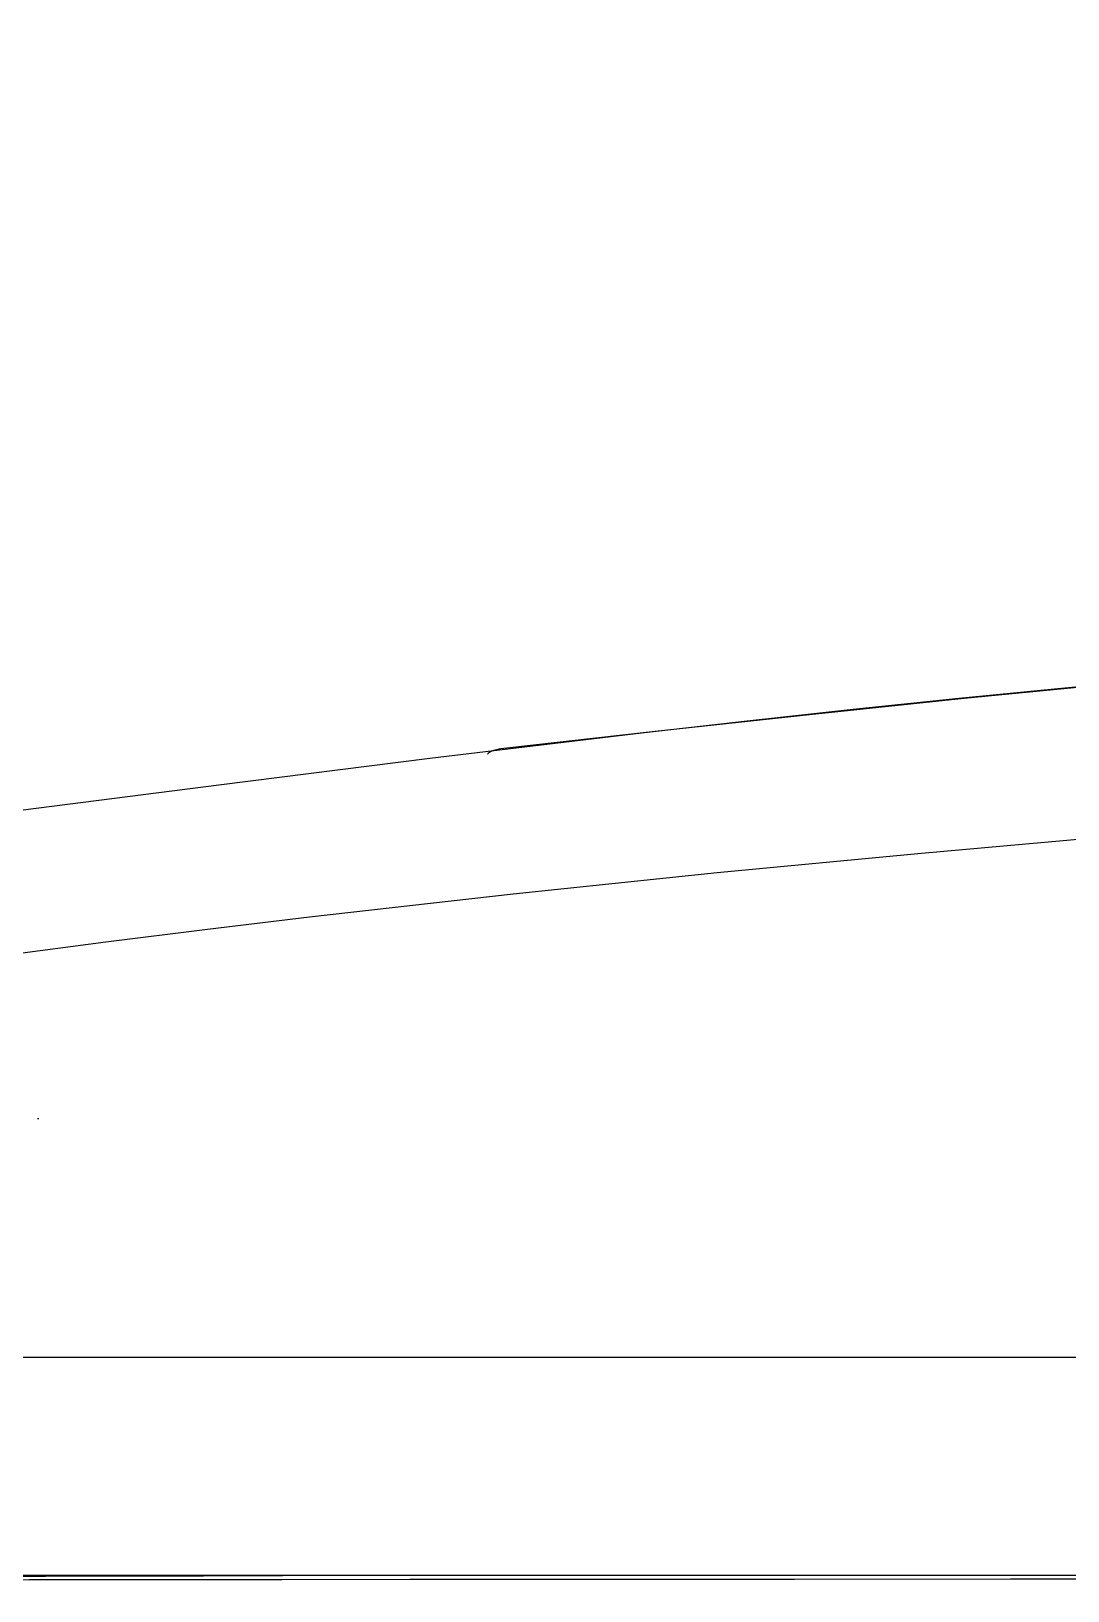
# Model space of a CAD drawing. Header units: millimetres. Extents: x 7086022 to 7120578, y 229555 to 276126.
# Drawn here: x 7110457 to 7110499.1, y 242498.4 to 242561.8 of the extents above; entities that cross this region are included whole.
import ezdxf
from ezdxf.xclip import XClip

# ---------------------------------------------------------------- set-up
doc = ezdxf.new("R2010")
doc.units = ezdxf.units.MM
doc.header["$LTSCALE"] = 100
doc.header["$XCLIPFRAME"] = 2
for name, color, linetype in [('BP', 7, 'Continuous'), ('U-84D-EX$0$FUR_욕실', 8, 'Continuous'), ('U-84D-EX$0$HAT', 8, 'Continuous'), ('U-84D-EX$0$S-ELE', 4, 'Continuous')]:
    doc.layers.add(name, color=color, linetype=linetype)

# ---------------------------------------------------------------- blocks, each defined once
blk = doc.blocks.new('U-84D-EX$0$대변기')
blk.add_wipeout([(22.249, 172.542), (8.912, 147.747), (6.746, 136.341), (0, 0), (6.746, -136.341), (8.912, -147.747), (22.075, -172.29), (48.748, -190.928), (71.393, -195), (166.776, -195), (163.874, -199.595), (211.559, -201.09), (211.593, -201.598), (211.811, -202.635), (212.508, -203.592), (213.122, -203.98), (214.154, -204.198), (220.754, -204.198), (220.754, -206.356), (211.679, -206.357), (211.156, -206.396), (210.27, -206.678), (209.31, -207.428), (208.746, -208.406), (208.586, -209.092), (208.561, -209.456), (208.566, -265.023), (208.683, -265.023), (208.781, -265.75), (209.146, -266.635), (209.439, -267.037), (210.115, -267.628), (210.657, -267.918), (211.055, -268.028), (211.754, -268.123), (489.288, -268.123), (490.393, -267.862), (490.867, -267.712), (491.452, -267.223), (492.007, -266.495), (492.243, -265.953), (492.338, -265.585), (492.393, -265), (492.393, -209.472), (492.274, -208.615), (492.053, -208.038), (491.645, -207.418), (491.175, -206.97), (490.657, -206.651), (490.048, -206.44), (489.564, -206.376), (489.288, -206.356), (294.651, -206.356), (294.651, -204.198), (299.371, -204.198), (299.927, -204.142), (300.815, -203.772), (301.133, -203.526), (301.57, -203.013), (301.802, -202.567), (301.976, -201.864), (301.977, -201.814), (356.763, -202.115), (409.646, -200.732), (451.071, -197.491), (521.76, -184.127), (558.832, -171.77), (607.507, -146.927), (640.318, -121.724), (666.396, -92.635), (682.862, -64.812), (689.365, -48.845), (694.462, -30.579), (696.683, -17.3), (697.462, -8.646), (697.701, 0.017), (696.016, 21.31), (691.269, 41.797), (683.337, 62.602), (669.046, 87.706), (652.78, 108.071), (630.642, 128.959), (599.081, 150.929), (558.195, 170.853), (516.937, 184.225), (478.6, 192.501), (440.581, 197.364), (409.565, 199.556), (375.328, 200.688), (311.092, 200.701), (281.722, 200.871), (251.346, 200.76), (223.329, 200.377), (188.294, 199.951), (182.405, 198.155), (177.519, 194.766), (79.796, 195), (40.704, 194.567), (37.247, 193.227), (37.247, 185.308)]).dxf.layer = 'U-84D-EX$0$FUR_욕실'
at = {"layer": 'U-84D-EX$0$FUR_욕실'}
for p, q in [((195.349, 186.996), (195.349, 0)), ((186.487, 173.181), (186.487, 0))]:
    blk.add_line(p, q, dxfattribs=at)
for points, knots in [([(195.379, 167.11, 0), (195.388, 163.694, 0), (195.412, 154.254, 0), (195.392, 140.516, 0), (195.373, 130.179, 0), (195.365, 125.894, 0)], [0, 0, 0, 0, 0.249353, 0.688881, 1, 1, 1, 1]), ([(195.562, 167.181, 0), (195.562, 167.181, 0), (195.547, 156.876, 0), (195.531, 143.151, 0), (195.521, 129.355, 0), (195.519, 125.932, 0)], [0, 0, 0, 0, 0.0000014, 0.7519022, 1, 1, 1, 1]), ([(161.384, -0.59, 0), (161.484, 10.618, 0), (161.683, 33.021, 0), (163.284, 66.552, 0), (165.861, 99.918, 0), (169.406, 133.064, 0), (172.636, 154.976, 0), (174.247, 165.909, 0)], [0, 0, 0, 0, 0.2009, 0.401568, 0.601777, 0.801318, 1, 1, 1, 1]), ([(154.837, -0.59, 0), (154.95, 10.891, 0), (155.176, 33.854, 0), (157.042, 68.308, 0), (159.932, 102.747, 0), (162.881, 125.631, 0), (164.356, 137.073, 0)], [0, 0, 0, 0, 0.249404, 0.498807, 0.749404, 1, 1, 1, 1]), ([(195.519, 125.932, 0), (195.513, 118.989, 0), (195.499, 100.375, 0), (195.487, 69.946, 0), (195.479, 34.7, 0), (195.477, -0.592, 0), (195.479, -35.88, 0), (195.487, -71.111, 0), (195.499, -101.968, 0), (195.514, -121.014, 0), (195.52, -128.395, 0)], [0, 0, 0, 0, 0.082327, 0.220705, 0.359124, 0.497497, 0.635811, 0.774171, 0.912489, 1, 1, 1, 1]), ([(161.989, 117.569, 0), (161.976, 117.556, 0), (161.872, 117.443, 0), (161.811, 117.245, 0), (161.783, 117.073, 0), (161.777, 117.032, 0)], [0, 0, 0, 0, 0.0971403, 0.7873243, 1, 1, 1, 1]), ([(154.837, -0.59, 0), (154.888, 7.123, 0), (154.992, 22.547, 0), (155.823, 45.689, 0), (157.163, 68.821, 0), (159.066, 92.622, 0), (160.848, 108.668, 0), (161.777, 117.032, 0)], [0, 0, 0, 0, 0.196253, 0.392506, 0.589181, 0.785856, 1, 1, 1, 1])]:
    blk.add_open_spline(points, degree=3, knots=knots, dxfattribs=at)
blk = doc.blocks.new('U-84D-EX$0$욕실-39')
at = {"layer": 'U-84D-EX$0$HAT'}
h = blk.add_hatch(dxfattribs=at)
h.set_pattern_fill('_USER', color=256, scale=300, angle=180, double=1, pattern_type=0)
h.set_pattern_definition([(180, (-1320.9, 1400), (-4e-14, -300), []), (270, (-1320.9, 1400), (300, -6e-14), [])])
h.paths.add_polyline_path([(-1320.887, 1400), (0, 1400), (0, 0), (-1320.887, 0)])
h.paths.add_polyline_path([(0, 2300), (-1000, 2300), (-1000, 1440), (0, 1440)])
at = {"layer": 'U-84D-EX$0$FUR_욕실'}
blk.add_blockref('U-84D-EX$0$대변기', (-1469.488, 399.99), dxfattribs=at)
blk = doc.blocks.new('U-84D-EX$0$S-CEN')
at = {"layer": 'U-84D-EX$0$S-ELE'}
h = blk.add_hatch(dxfattribs=at)
h.set_pattern_fill('DOTS', color=256, scale=50, angle=-90)
h.set_pattern_definition([(270, (17489.424, 8567.5), (79.375, -39.6875), [0, -79.375])])
h.paths.add_polyline_path([(-11745, 7925), (-11745, 7025), (-11245, 7025), (-11245, 5545), (-12820, 5545), (-12820, 7925)])
blk = doc.blocks.new('U-84D-EX', base_point=(0, 0))
at = {"layer": 'U-84D-EX$0$FUR_욕실', "xscale": -1}
blk.add_blockref('U-84D-EX$0$욕실-39', (-6170, -4880), dxfattribs=at)
at = {"layer": 'U-84D-EX$0$S-ELE'}
blk.add_blockref('U-84D-EX$0$S-CEN', (6615, -10465), dxfattribs=at)

msp = doc.modelspace()

# ---------------------------------------------------------------- block references
at = {"layer": 'BP'}
ref = msp.add_blockref('U-84D-EX', (7106113.063, 247394.917), dxfattribs=dict(at, rotation=90))
XClip(ref).set_block_clipping_path([(324.9999999999, 0), (324.9999999967, -2999.9999999991), (2544.9999999997, -2999.9999999991), (2544.9999999997, -1934.9999999991), (6614.9999999999, -1934.9999999991), (6614.9999999999, -10964.9999999991), (-9540.0000000001, -10964.9999999991), (-9540.0000000001, -17.3253110833)])

doc.saveas('drawing.dxf')
